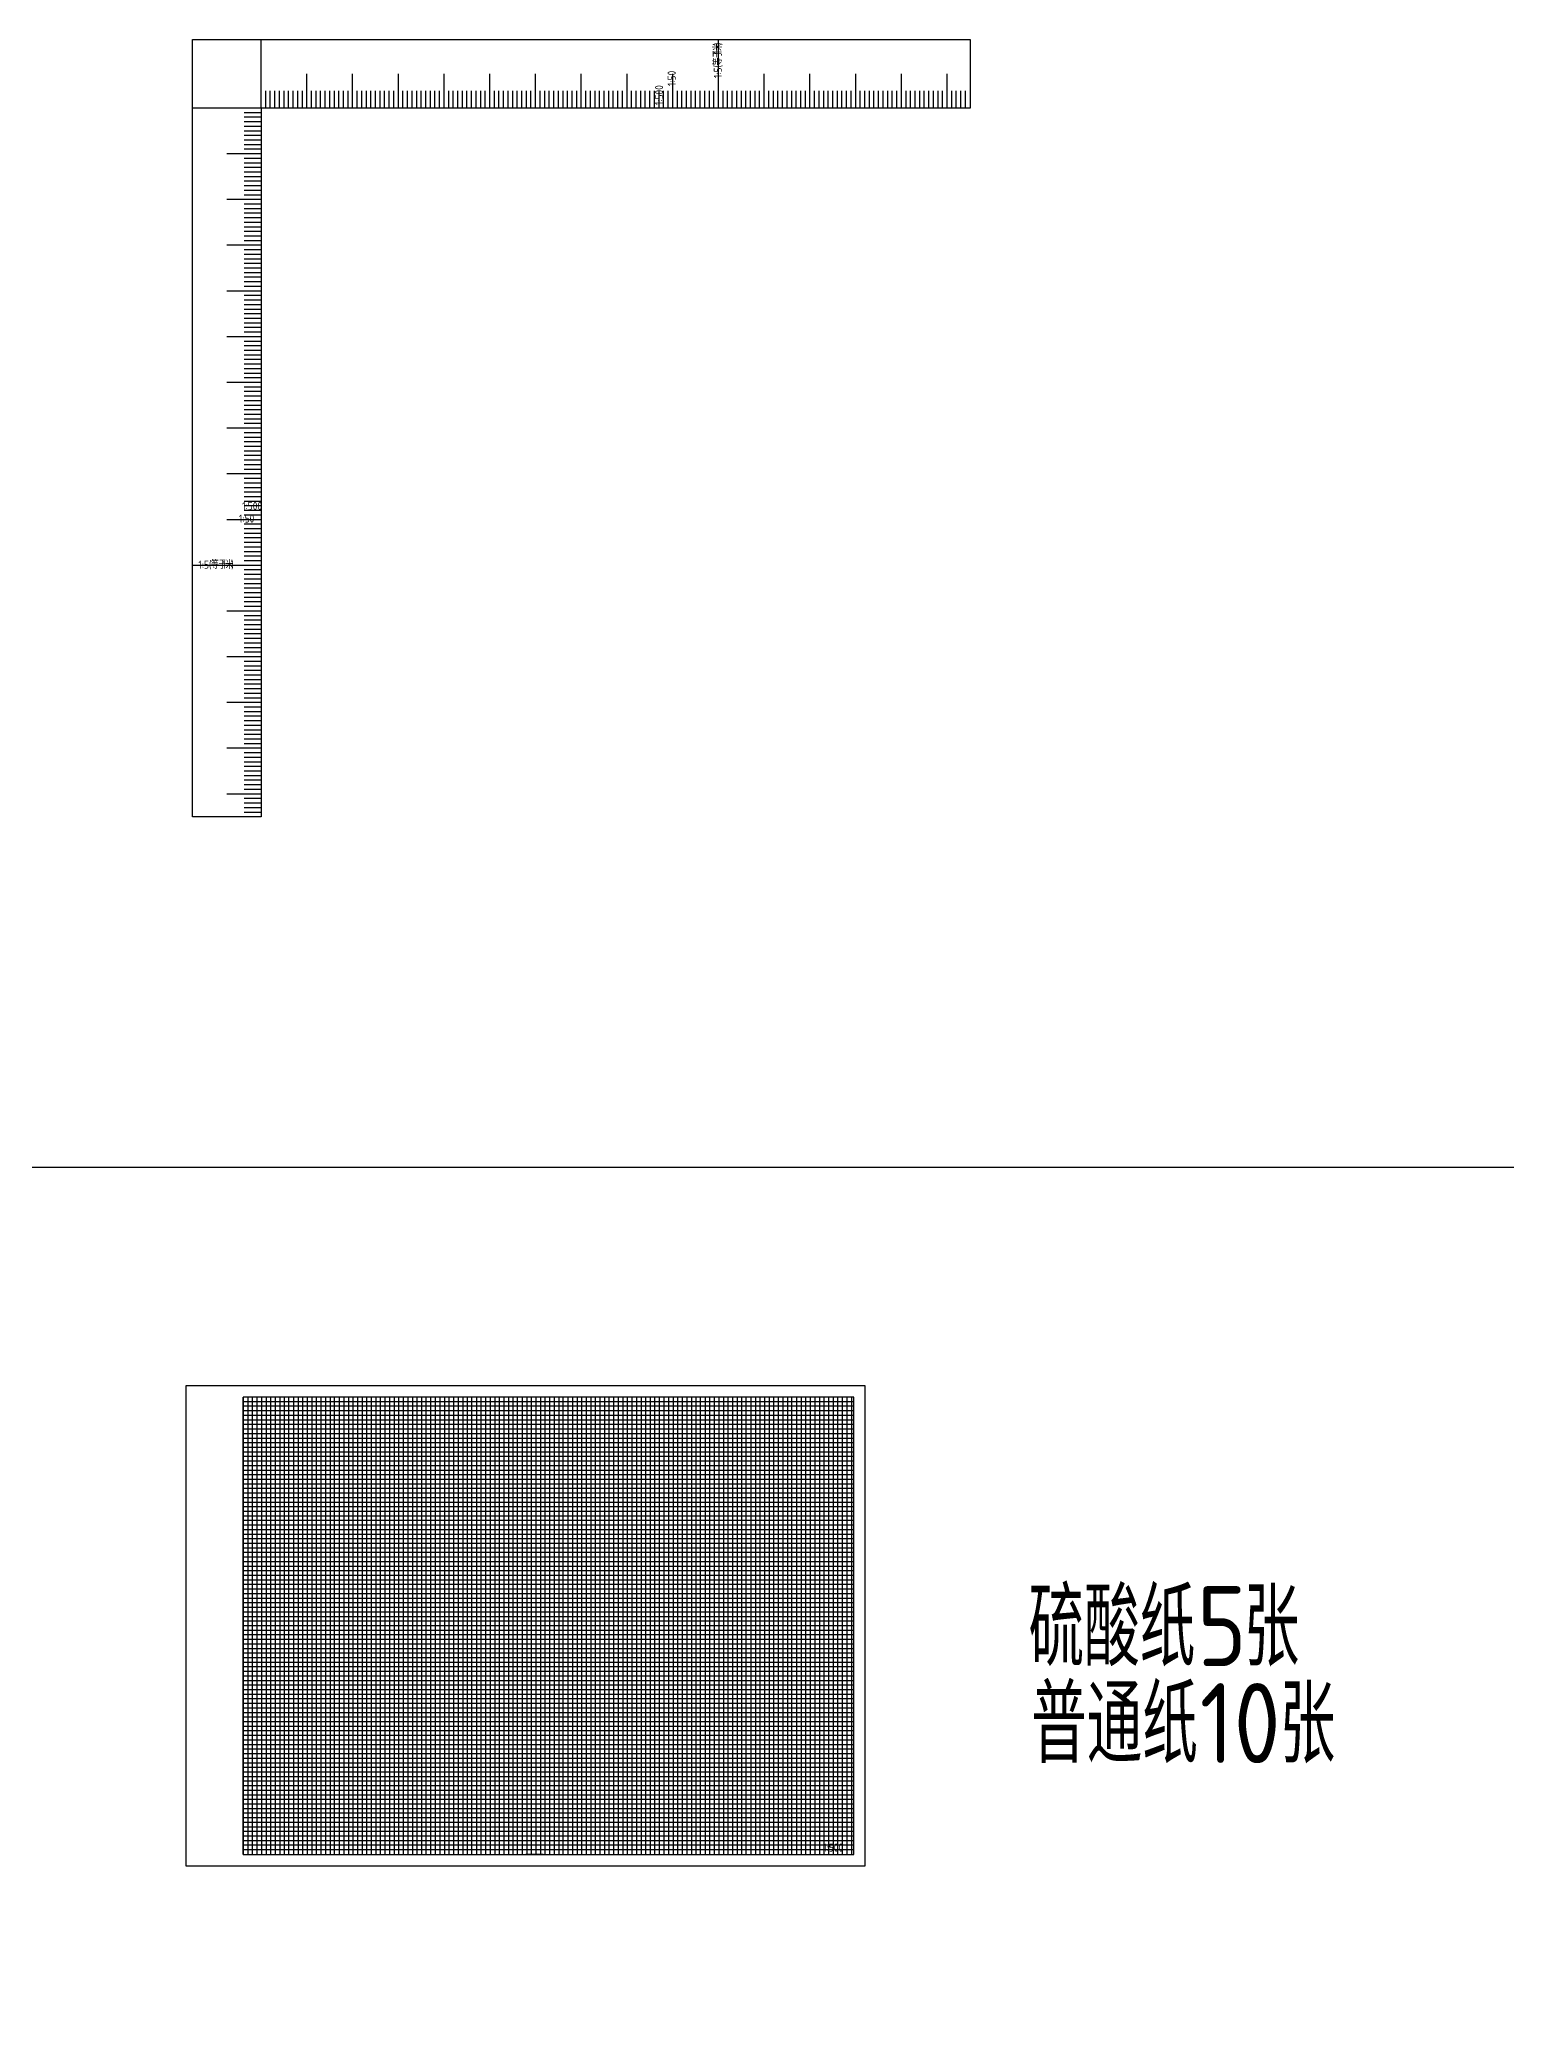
# Model space of a CAD drawing. Header units: millimetres. Extents: x 38046 to 69892, y 8139 to 15731.
# Drawn here: x 42730 to 43372, y 13025 to 13890 of the extents above; entities that cross this region are included whole.
import ezdxf

# ---------------------------------------------------------------- set-up
doc = ezdxf.new("R2010")
doc.units = ezdxf.units.MM
doc.header["$LTSCALE"] = 1000
doc.header["$MEASUREMENT"] = 0
doc.layers.get('0').update_dxf_attribs({"color": 3})
for name, color, linetype in [('PUB_TEXT', 3, 'Continuous'), ('PUB_TITLE', 4, 'Continuous'), ('图层1', 1, 'Continuous'), ('图层3', 253, 'Continuous')]:
    doc.layers.add(name, color=color, linetype=linetype)
doc.layers.add('图层2', color=7, linetype='Continuous', true_color=0xd6d6d6)
doc.styles.get("Standard").update_dxf_attribs({"font": 'gbenor.shx', "bigfont": 'gbcbig.shx'})

msp = doc.modelspace()

# ---------------------------------------------------------------- linework, layer by layer
for points in [[(42826.91, 13860.09), (42826.91, 13890.09)], [(43026.91, 13860.09), (43026.91, 13890.09)], [(42846.91, 13860.09), (42846.91, 13875.09)], [(42846.91, 13860.09), (42846.91, 13875.09)], [(42846.91, 13860.09), (42846.91, 13875.09)], [(42866.91, 13860.09), (42866.91, 13875.09)], [(42866.91, 13860.09), (42866.91, 13875.09)], [(42866.91, 13860.09), (42866.91, 13875.09)], [(42866.91, 13860.09), (42866.91, 13875.09)], [(42886.91, 13860.09), (42886.91, 13875.09)], [(42886.91, 13860.09), (42886.91, 13875.09)], [(42886.91, 13860.09), (42886.91, 13875.09)], [(42886.91, 13860.09), (42886.91, 13875.09)], [(42906.91, 13860.09), (42906.91, 13875.09)], [(42906.91, 13860.09), (42906.91, 13875.09)], [(42906.91, 13860.09), (42906.91, 13875.09)], [(42906.91, 13860.09), (42906.91, 13875.09)], [(42906.91, 13860.09), (42906.91, 13875.09)], [(42906.91, 13860.09), (42906.91, 13875.09)], [(42926.91, 13860.09), (42926.91, 13875.09)], [(42926.91, 13860.09), (42926.91, 13875.09)], [(42926.91, 13860.09), (42926.91, 13875.09)], [(42946.91, 13860.09), (42946.91, 13875.09)], [(42946.91, 13860.09), (42946.91, 13875.09)], [(42946.91, 13860.09), (42946.91, 13875.09)], [(42946.91, 13860.09), (42946.91, 13875.09)], [(42966.91, 13860.09), (42966.91, 13875.09)], [(42966.91, 13860.09), (42966.91, 13875.09)], [(42966.91, 13860.09), (42966.91, 13875.09)], [(42966.91, 13860.09), (42966.91, 13875.09)], [(42966.91, 13860.09), (42966.91, 13875.09)], [(42966.91, 13860.09), (42966.91, 13875.09)], [(42966.91, 13860.09), (42966.91, 13875.09)], [(42966.91, 13860.09), (42966.91, 13875.09)], [(42986.91, 13860.09), (42986.91, 13875.09)], [(42986.91, 13860.09), (42986.91, 13875.09)], [(42986.91, 13860.09), (42986.91, 13875.09)], [(42986.91, 13860.09), (42986.91, 13875.09)], [(42986.91, 13860.09), (42986.91, 13875.09)], [(43006.91, 13860.09), (43006.91, 13875.09)], [(43006.91, 13860.09), (43006.91, 13875.09)], [(43006.91, 13860.09), (43006.91, 13875.09)], [(43006.91, 13860.09), (43006.91, 13875.09)], [(43006.91, 13860.09), (43006.91, 13875.09)], [(43006.91, 13860.09), (43006.91, 13875.09)], [(43006.91, 13860.09), (43006.91, 13875.09)], [(43006.91, 13860.09), (43006.91, 13875.09)], [(43006.91, 13860.09), (43006.91, 13875.09)], [(43046.91, 13860.09), (43046.91, 13875.09)], [(43066.91, 13860.09), (43066.91, 13875.09)], [(43086.91, 13860.09), (43086.91, 13875.09)], [(43086.91, 13860.09), (43086.91, 13875.09)], [(43106.91, 13860.09), (43106.91, 13875.09)], [(43106.91, 13860.09), (43106.91, 13875.09)], [(43106.91, 13860.09), (43106.91, 13875.09)], [(43126.91, 13860.09), (43126.91, 13875.09)], [(43126.91, 13860.09), (43126.91, 13875.09)], [(43126.91, 13860.09), (43126.91, 13875.09)], [(42826.91, 13860.09), (42826.91, 13867.59)], [(43026.91, 13860.09), (43026.91, 13867.59)], [(43026.91, 13860.09), (43026.91, 13867.59)], [(43026.91, 13860.09), (43026.91, 13867.59)], [(43026.91, 13860.09), (43026.91, 13867.59)], [(42826.91, 13860.09), (42796.91, 13860.09)], [(42826.91, 13860.09), (42819.41, 13860.09)], [(42826.91, 13840.09), (42811.91, 13840.09)], [(42826.91, 13840.09), (42811.91, 13840.09)], [(42826.91, 13840.09), (42811.91, 13840.09)], [(42826.91, 13820.09), (42811.91, 13820.09)], [(42826.91, 13820.09), (42811.91, 13820.09)], [(42826.91, 13820.09), (42811.91, 13820.09)], [(42826.91, 13820.09), (42811.91, 13820.09)], [(42826.91, 13800.09), (42811.91, 13800.09)], [(42826.91, 13800.09), (42811.91, 13800.09)], [(42826.91, 13800.09), (42811.91, 13800.09)], [(42826.91, 13800.09), (42811.91, 13800.09)], [(42826.91, 13780.09), (42811.91, 13780.09)], [(42826.91, 13780.09), (42811.91, 13780.09)], [(42826.91, 13780.09), (42811.91, 13780.09)], [(42826.91, 13780.09), (42811.91, 13780.09)], [(42826.91, 13780.09), (42811.91, 13780.09)], [(42826.91, 13780.09), (42811.91, 13780.09)], [(42826.91, 13760.09), (42811.91, 13760.09)], [(42826.91, 13760.09), (42811.91, 13760.09)], [(42826.91, 13760.09), (42811.91, 13760.09)], [(42826.91, 13740.09), (42811.91, 13740.09)], [(42826.91, 13740.09), (42811.91, 13740.09)], [(42826.91, 13740.09), (42811.91, 13740.09)], [(42826.91, 13740.09), (42811.91, 13740.09)], [(42826.91, 13720.09), (42811.91, 13720.09)], [(42826.91, 13720.09), (42811.91, 13720.09)], [(42826.91, 13720.09), (42811.91, 13720.09)], [(42826.91, 13720.09), (42811.91, 13720.09)], [(42826.91, 13720.09), (42811.91, 13720.09)], [(42826.91, 13720.09), (42811.91, 13720.09)], [(42826.91, 13720.09), (42811.91, 13720.09)], [(42826.91, 13720.09), (42811.91, 13720.09)], [(42826.91, 13700.09), (42811.91, 13700.09)], [(42826.91, 13700.09), (42811.91, 13700.09)], [(42826.91, 13700.09), (42811.91, 13700.09)], [(42826.91, 13700.09), (42811.91, 13700.09)], [(42826.91, 13700.09), (42811.91, 13700.09)], [(42826.91, 13680.09), (42811.91, 13680.09)], [(42826.91, 13680.09), (42811.91, 13680.09)], [(42826.91, 13680.09), (42811.91, 13680.09)], [(42826.91, 13680.09), (42811.91, 13680.09)], [(42826.91, 13680.09), (42811.91, 13680.09)], [(42826.91, 13680.09), (42811.91, 13680.09)], [(42826.91, 13680.09), (42811.91, 13680.09)], [(42826.91, 13680.09), (42811.91, 13680.09)], [(42826.91, 13680.09), (42811.91, 13680.09)], [(42826.91, 13660.09), (42796.91, 13660.09)], [(42826.91, 13660.09), (42819.41, 13660.09)], [(42826.91, 13660.09), (42819.41, 13660.09)], [(42826.91, 13660.09), (42819.41, 13660.09)], [(42826.91, 13660.09), (42819.41, 13660.09)], [(42826.91, 13640.09), (42811.91, 13640.09)], [(42826.91, 13620.09), (42811.91, 13620.09)], [(42826.91, 13600.09), (42811.91, 13600.09)], [(42826.91, 13600.09), (42811.91, 13600.09)], [(42826.91, 13580.09), (42811.91, 13580.09)], [(42826.91, 13580.09), (42811.91, 13580.09)], [(42826.91, 13580.09), (42811.91, 13580.09)], [(42826.91, 13560.09), (42811.91, 13560.09)], [(42826.91, 13560.09), (42811.91, 13560.09)], [(42826.91, 13560.09), (42811.91, 13560.09)], [(43086.03, 13296.29), (42819.03, 13296.29)], [(42819.03, 13096.29), (42819.03, 13296.29)], [(42819.03, 13096.29), (42819.03, 13296.29)], [(42819.03, 13096.29), (42819.03, 13296.29)], [(42819.03, 13096.29), (42819.03, 13296.29)], [(42819.03, 13096.29), (42819.03, 13296.29)], [(42819.03, 13096.29), (42819.03, 13296.29)], [(42819.03, 13096.29), (42819.03, 13296.29)], [(42819.03, 13096.29), (42819.03, 13296.29)], [(42819.03, 13096.29), (42819.03, 13296.29)], [(42839.03, 13096.29), (42839.03, 13296.29)], [(42839.03, 13096.29), (42839.03, 13296.29)], [(42839.03, 13096.29), (42839.03, 13296.29)], [(42839.03, 13096.29), (42839.03, 13296.29)], [(42839.03, 13096.29), (42839.03, 13296.29)], [(42859.03, 13096.29), (42859.03, 13296.29)], [(42859.03, 13096.29), (42859.03, 13296.29)], [(42859.03, 13096.29), (42859.03, 13296.29)], [(42859.03, 13096.29), (42859.03, 13296.29)], [(42859.03, 13096.29), (42859.03, 13296.29)], [(42859.03, 13096.29), (42859.03, 13296.29)], [(42859.03, 13096.29), (42859.03, 13296.29)], [(42859.03, 13096.29), (42859.03, 13296.29)], [(42879.03, 13096.29), (42879.03, 13296.29)], [(42879.03, 13096.29), (42879.03, 13296.29)], [(42879.03, 13096.29), (42879.03, 13296.29)], [(42879.03, 13096.29), (42879.03, 13296.29)], [(42899.03, 13096.29), (42899.03, 13296.29)], [(42899.03, 13096.29), (42899.03, 13296.29)], [(42899.03, 13096.29), (42899.03, 13296.29)], [(42919.03, 13096.29), (42919.03, 13296.29)], [(42919.03, 13096.29), (42919.03, 13296.29)], [(42919.03, 13096.29), (42919.03, 13296.29)], [(42919.03, 13096.29), (42919.03, 13296.29)], [(42919.03, 13096.29), (42919.03, 13296.29)], [(42919.03, 13096.29), (42919.03, 13296.29)], [(42939.03, 13096.29), (42939.03, 13296.29)], [(42939.03, 13096.29), (42939.03, 13296.29)], [(42939.03, 13096.29), (42939.03, 13296.29)], [(42939.03, 13096.29), (42939.03, 13296.29)], [(42950.21, 13296.29), (42942.71, 13296.29)], [(42959.03, 13096.29), (42959.03, 13296.29)], [(42959.03, 13096.29), (42959.03, 13296.29)], [(42959.03, 13096.29), (42959.03, 13296.29)], [(42959.03, 13096.29), (42959.03, 13296.29)], [(42979.03, 13096.29), (42979.03, 13296.29)], [(42979.03, 13096.29), (42979.03, 13296.29)], [(42979.03, 13096.29), (42979.03, 13296.29)], [(42999.03, 13096.29), (42999.03, 13296.29)], [(42999.03, 13096.29), (42999.03, 13296.29)], [(42999.03, 13096.29), (42999.03, 13296.29)], [(42999.03, 13096.29), (42999.03, 13296.29)], [(43019.03, 13096.29), (43019.03, 13296.29)], [(43019.03, 13096.29), (43019.03, 13296.29)], [(43019.03, 13096.29), (43019.03, 13296.29)], [(43039.03, 13096.29), (43039.03, 13296.29)], [(43039.03, 13096.29), (43039.03, 13296.29)], [(43039.03, 13096.29), (43039.03, 13296.29)], [(43039.03, 13096.29), (43039.03, 13296.29)], [(43039.03, 13096.29), (43039.03, 13296.29)], [(43039.03, 13096.29), (43039.03, 13296.29)], [(43059.03, 13096.29), (43059.03, 13296.29)], [(43059.03, 13096.29), (43059.03, 13296.29)], [(43059.03, 13096.29), (43059.03, 13296.29)], [(43059.03, 13096.29), (43059.03, 13296.29)], [(43079.03, 13096.29), (43079.03, 13296.29)], [(43079.03, 13096.29), (43079.03, 13296.29)], [(43079.03, 13096.29), (43079.03, 13296.29)], [(43079.03, 13096.29), (43079.03, 13296.29)], [(43086.03, 13276.29), (42819.03, 13276.29)], [(43086.03, 13276.29), (42819.03, 13276.29)], [(43086.03, 13276.29), (42819.03, 13276.29)], [(43086.03, 13256.29), (42819.03, 13256.29)], [(43086.03, 13256.29), (42819.03, 13256.29)], [(43086.03, 13256.29), (42819.03, 13256.29)], [(43086.03, 13256.29), (42819.03, 13256.29)], [(43086.03, 13236.29), (42819.03, 13236.29)], [(43086.03, 13236.29), (42819.03, 13236.29)], [(43086.03, 13236.29), (42819.03, 13236.29)], [(43086.03, 13236.29), (42819.03, 13236.29)], [(43086.03, 13216.29), (42819.03, 13216.29)], [(43086.03, 13216.29), (42819.03, 13216.29)], [(43086.03, 13216.29), (42819.03, 13216.29)], [(43086.03, 13216.29), (42819.03, 13216.29)], [(43086.03, 13216.29), (42819.03, 13216.29)], [(43086.03, 13216.29), (42819.03, 13216.29)], [(43086.03, 13196.29), (42819.03, 13196.29)], [(43086.03, 13196.29), (42819.03, 13196.29)], [(43086.03, 13196.29), (42819.03, 13196.29)], [(43086.03, 13176.29), (42819.03, 13176.29)], [(43086.03, 13176.29), (42819.03, 13176.29)], [(43086.03, 13176.29), (42819.03, 13176.29)], [(43086.03, 13176.29), (42819.03, 13176.29)], [(43086.03, 13156.29), (42819.03, 13156.29)], [(43086.03, 13156.29), (42819.03, 13156.29)], [(43086.03, 13156.29), (42819.03, 13156.29)], [(43086.03, 13156.29), (42819.03, 13156.29)], [(43086.03, 13156.29), (42819.03, 13156.29)], [(43086.03, 13156.29), (42819.03, 13156.29)], [(43086.03, 13156.29), (42819.03, 13156.29)], [(43086.03, 13156.29), (42819.03, 13156.29)], [(43086.03, 13136.29), (42819.03, 13136.29)], [(43086.03, 13136.29), (42819.03, 13136.29)], [(43086.03, 13136.29), (42819.03, 13136.29)], [(43086.03, 13136.29), (42819.03, 13136.29)], [(43086.03, 13136.29), (42819.03, 13136.29)], [(43086.03, 13116.29), (42819.03, 13116.29)], [(43086.03, 13116.29), (42819.03, 13116.29)], [(43086.03, 13116.29), (42819.03, 13116.29)], [(43086.03, 13116.29), (42819.03, 13116.29)], [(43086.03, 13116.29), (42819.03, 13116.29)], [(43086.03, 13116.29), (42819.03, 13116.29)], [(43086.03, 13116.29), (42819.03, 13116.29)], [(43086.03, 13116.29), (42819.03, 13116.29)], [(43086.03, 13116.29), (42819.03, 13116.29)], [(42950.21, 13096.29), (42942.71, 13096.29)], [(42950.21, 13096.29), (42942.71, 13096.29)], [(42950.21, 13096.29), (42942.71, 13096.29)], [(42950.21, 13096.29), (42942.71, 13096.29)]]:
    msp.add_lwpolyline(points)
at = {"layer": 'PUB_TITLE'}
for points in [[(42794.03, 13091.29), (43091.03, 13091.29), (43091.03, 13301.29), (42794.03, 13301.29)], [(42819.03, 13096.29), (43086.03, 13096.29), (43086.03, 13296.29), (42819.03, 13296.29)]]:
    msp.add_lwpolyline(points, close=True, dxfattribs=at)
at = {"layer": '图层1'}
msp.add_lwpolyline([(42826.91, 13860.09), (42826.91, 13550.09), (42796.91, 13550.09), (42796.91, 13890.09), (43136.91, 13890.09), (43136.91, 13860.09), (42826.91, 13860.09)], dxfattribs=at)
at = {"layer": '图层2'}
for points in [[(43086.03, 13296.29), (42819.03, 13296.29)], [(42819.03, 13296.29), (42819.03, 13096.29)], [(43086.03, 13294.29), (42819.03, 13294.29)], [(43086.03, 13292.29), (42819.03, 13292.29)], [(43086.03, 13290.29), (42819.03, 13290.29)], [(42821.03, 13296.29), (42821.03, 13096.29)], [(42823.03, 13296.29), (42823.03, 13096.29)], [(42825.03, 13296.29), (42825.03, 13096.29)], [(42827.03, 13296.29), (42827.03, 13096.29)], [(42829.03, 13296.29), (42829.03, 13096.29)], [(42831.03, 13296.29), (42831.03, 13096.29)], [(42833.03, 13296.29), (42833.03, 13096.29)], [(42835.03, 13296.29), (42835.03, 13096.29)], [(42837.03, 13296.29), (42837.03, 13096.29)], [(42841.03, 13296.29), (42841.03, 13096.29)], [(42843.03, 13296.29), (42843.03, 13096.29)], [(42845.03, 13296.29), (42845.03, 13096.29)], [(42847.03, 13296.29), (42847.03, 13096.29)], [(42849.03, 13296.29), (42849.03, 13096.29)], [(42851.03, 13296.29), (42851.03, 13096.29)], [(42853.03, 13296.29), (42853.03, 13096.29)], [(42855.03, 13296.29), (42855.03, 13096.29)], [(42857.03, 13296.29), (42857.03, 13096.29)], [(42857.03, 13296.29), (42857.03, 13096.29)], [(42861.03, 13296.29), (42861.03, 13096.29)], [(42863.03, 13296.29), (42863.03, 13096.29)], [(42865.03, 13296.29), (42865.03, 13096.29)], [(42867.03, 13296.29), (42867.03, 13096.29)], [(42869.03, 13296.29), (42869.03, 13096.29)], [(42871.03, 13296.29), (42871.03, 13096.29)], [(42873.03, 13296.29), (42873.03, 13096.29)], [(42875.03, 13296.29), (42875.03, 13096.29)], [(42877.03, 13296.29), (42877.03, 13096.29)], [(42881.03, 13296.29), (42881.03, 13096.29)], [(42881.03, 13296.29), (42881.03, 13096.29)], [(42883.03, 13296.29), (42883.03, 13096.29)], [(42883.03, 13296.29), (42883.03, 13096.29)], [(42885.03, 13296.29), (42885.03, 13096.29)], [(42885.03, 13296.29), (42885.03, 13096.29)], [(42887.03, 13296.29), (42887.03, 13096.29)], [(42887.03, 13296.29), (42887.03, 13096.29)], [(42889.03, 13296.29), (42889.03, 13096.29)], [(42891.03, 13296.29), (42891.03, 13096.29)], [(42893.03, 13296.29), (42893.03, 13096.29)], [(42895.03, 13296.29), (42895.03, 13096.29)], [(42897.03, 13296.29), (42897.03, 13096.29)], [(42901.03, 13296.29), (42901.03, 13096.29)], [(42901.03, 13296.29), (42901.03, 13096.29)], [(42901.03, 13296.29), (42901.03, 13096.29)], [(42903.03, 13296.29), (42903.03, 13096.29)], [(42905.03, 13296.29), (42905.03, 13096.29)], [(42907.03, 13296.29), (42907.03, 13096.29)], [(42909.03, 13296.29), (42909.03, 13096.29)], [(42911.03, 13296.29), (42911.03, 13096.29)], [(42913.03, 13296.29), (42913.03, 13096.29)], [(42915.03, 13296.29), (42915.03, 13096.29)], [(42917.03, 13296.29), (42917.03, 13096.29)], [(42921.03, 13296.29), (42921.03, 13096.29)], [(42923.03, 13296.29), (42923.03, 13096.29)], [(42925.03, 13296.29), (42925.03, 13096.29)], [(42927.03, 13296.29), (42927.03, 13096.29)], [(42929.03, 13296.29), (42929.03, 13096.29)], [(42931.03, 13296.29), (42931.03, 13096.29)], [(42933.03, 13296.29), (42933.03, 13096.29)], [(42935.03, 13296.29), (42935.03, 13096.29)], [(42937.03, 13296.29), (42937.03, 13096.29)], [(42937.03, 13296.29), (42937.03, 13096.29)], [(42941.03, 13296.29), (42941.03, 13096.29)], [(42943.03, 13296.29), (42943.03, 13096.29)], [(42945.03, 13296.29), (42945.03, 13096.29)], [(42947.03, 13296.29), (42947.03, 13096.29)], [(42949.03, 13296.29), (42949.03, 13096.29)], [(42951.03, 13296.29), (42951.03, 13096.29)], [(42953.03, 13296.29), (42953.03, 13096.29)], [(42955.03, 13296.29), (42955.03, 13096.29)], [(42957.03, 13296.29), (42957.03, 13096.29)], [(42961.03, 13296.29), (42961.03, 13096.29)], [(42961.03, 13296.29), (42961.03, 13096.29)], [(42963.03, 13296.29), (42963.03, 13096.29)], [(42963.03, 13296.29), (42963.03, 13096.29)], [(42965.03, 13296.29), (42965.03, 13096.29)], [(42965.03, 13296.29), (42965.03, 13096.29)], [(42967.03, 13296.29), (42967.03, 13096.29)], [(42967.03, 13296.29), (42967.03, 13096.29)], [(42969.03, 13296.29), (42969.03, 13096.29)], [(42971.03, 13296.29), (42971.03, 13096.29)], [(42973.03, 13296.29), (42973.03, 13096.29)], [(42975.03, 13296.29), (42975.03, 13096.29)], [(42977.03, 13296.29), (42977.03, 13096.29)], [(42981.03, 13296.29), (42981.03, 13096.29)], [(42981.03, 13296.29), (42981.03, 13096.29)], [(42983.03, 13296.29), (42983.03, 13096.29)], [(42985.03, 13296.29), (42985.03, 13096.29)], [(42987.03, 13296.29), (42987.03, 13096.29)], [(42989.03, 13296.29), (42989.03, 13096.29)], [(42991.03, 13296.29), (42991.03, 13096.29)], [(42993.03, 13296.29), (42993.03, 13096.29)], [(42995.03, 13296.29), (42995.03, 13096.29)], [(42997.03, 13296.29), (42997.03, 13096.29)], [(43001.03, 13296.29), (43001.03, 13096.29)], [(43001.03, 13296.29), (43001.03, 13096.29)], [(43003.03, 13296.29), (43003.03, 13096.29)], [(43005.03, 13296.29), (43005.03, 13096.29)], [(43007.03, 13296.29), (43007.03, 13096.29)], [(43009.03, 13296.29), (43009.03, 13096.29)], [(43011.03, 13296.29), (43011.03, 13096.29)], [(43013.03, 13296.29), (43013.03, 13096.29)], [(43015.03, 13296.29), (43015.03, 13096.29)], [(43017.03, 13296.29), (43017.03, 13096.29)], [(43021.03, 13296.29), (43021.03, 13096.29)], [(43023.03, 13296.29), (43023.03, 13096.29)], [(43025.03, 13296.29), (43025.03, 13096.29)], [(43027.03, 13296.29), (43027.03, 13096.29)], [(43029.03, 13296.29), (43029.03, 13096.29)], [(43031.03, 13296.29), (43031.03, 13096.29)], [(43033.03, 13296.29), (43033.03, 13096.29)], [(43035.03, 13296.29), (43035.03, 13096.29)], [(43037.03, 13296.29), (43037.03, 13096.29)], [(43041.03, 13296.29), (43041.03, 13096.29)], [(43041.03, 13296.29), (43041.03, 13096.29)], [(43043.03, 13296.29), (43043.03, 13096.29)], [(43043.03, 13296.29), (43043.03, 13096.29)], [(43045.03, 13296.29), (43045.03, 13096.29)], [(43045.03, 13296.29), (43045.03, 13096.29)], [(43047.03, 13296.29), (43047.03, 13096.29)], [(43047.03, 13296.29), (43047.03, 13096.29)], [(43049.03, 13296.29), (43049.03, 13096.29)], [(43051.03, 13296.29), (43051.03, 13096.29)], [(43053.03, 13296.29), (43053.03, 13096.29)], [(43055.03, 13296.29), (43055.03, 13096.29)], [(43057.03, 13296.29), (43057.03, 13096.29)], [(43061.03, 13296.29), (43061.03, 13096.29)], [(43061.03, 13296.29), (43061.03, 13096.29)], [(43063.03, 13296.29), (43063.03, 13096.29)], [(43065.03, 13296.29), (43065.03, 13096.29)], [(43067.03, 13296.29), (43067.03, 13096.29)], [(43069.03, 13296.29), (43069.03, 13096.29)], [(43071.03, 13296.29), (43071.03, 13096.29)], [(43073.03, 13296.29), (43073.03, 13096.29)], [(43075.03, 13296.29), (43075.03, 13096.29)], [(43077.03, 13296.29), (43077.03, 13096.29)], [(43081.03, 13296.29), (43081.03, 13096.29)], [(43081.03, 13296.29), (43081.03, 13096.29)], [(43083.03, 13296.29), (43083.03, 13096.29)], [(43085.03, 13296.29), (43085.03, 13096.29)], [(43086.03, 13288.29), (42819.03, 13288.29)], [(43086.03, 13286.29), (42819.03, 13286.29)], [(43086.03, 13284.29), (42819.03, 13284.29)], [(43086.03, 13282.29), (42819.03, 13282.29)], [(43086.03, 13280.29), (42819.03, 13280.29)], [(43086.03, 13278.29), (42819.03, 13278.29)], [(43086.03, 13274.29), (42819.03, 13274.29)], [(43086.03, 13272.29), (42819.03, 13272.29)], [(43086.03, 13270.29), (42819.03, 13270.29)], [(43086.03, 13268.29), (42819.03, 13268.29)], [(43086.03, 13266.29), (42819.03, 13266.29)], [(43086.03, 13264.29), (42819.03, 13264.29)], [(43086.03, 13262.29), (42819.03, 13262.29)], [(43086.03, 13260.29), (42819.03, 13260.29)], [(43086.03, 13258.29), (42819.03, 13258.29)], [(43086.03, 13258.29), (42819.03, 13258.29)], [(43086.03, 13254.29), (42819.03, 13254.29)], [(43086.03, 13252.29), (42819.03, 13252.29)], [(43086.03, 13250.29), (42819.03, 13250.29)], [(43086.03, 13248.29), (42819.03, 13248.29)], [(43086.03, 13246.29), (42819.03, 13246.29)], [(43086.03, 13244.29), (42819.03, 13244.29)], [(43086.03, 13242.29), (42819.03, 13242.29)], [(43086.03, 13240.29), (42819.03, 13240.29)], [(43086.03, 13238.29), (42819.03, 13238.29)], [(43086.03, 13234.29), (42819.03, 13234.29)], [(43086.03, 13234.29), (42819.03, 13234.29)], [(43086.03, 13232.29), (42819.03, 13232.29)], [(43086.03, 13232.29), (42819.03, 13232.29)], [(43086.03, 13230.29), (42819.03, 13230.29)], [(43086.03, 13230.29), (42819.03, 13230.29)], [(43086.03, 13228.29), (42819.03, 13228.29)], [(43086.03, 13228.29), (42819.03, 13228.29)], [(43086.03, 13226.29), (42819.03, 13226.29)], [(43086.03, 13224.29), (42819.03, 13224.29)], [(43086.03, 13222.29), (42819.03, 13222.29)], [(43086.03, 13220.29), (42819.03, 13220.29)], [(43086.03, 13218.29), (42819.03, 13218.29)], [(43086.03, 13214.29), (42819.03, 13214.29)], [(43086.03, 13214.29), (42819.03, 13214.29)], [(43086.03, 13214.29), (42819.03, 13214.29)], [(43086.03, 13212.29), (42819.03, 13212.29)], [(43086.03, 13210.29), (42819.03, 13210.29)], [(43086.03, 13208.29), (42819.03, 13208.29)], [(43086.03, 13206.29), (42819.03, 13206.29)], [(43086.03, 13204.29), (42819.03, 13204.29)], [(43086.03, 13202.29), (42819.03, 13202.29)], [(43086.03, 13200.29), (42819.03, 13200.29)], [(43086.03, 13198.29), (42819.03, 13198.29)], [(43086.03, 13194.29), (42819.03, 13194.29)], [(43086.03, 13192.29), (42819.03, 13192.29)], [(43086.03, 13190.29), (42819.03, 13190.29)], [(43086.03, 13188.29), (42819.03, 13188.29)], [(43086.03, 13186.29), (42819.03, 13186.29)], [(43086.03, 13184.29), (42819.03, 13184.29)], [(43086.03, 13182.29), (42819.03, 13182.29)], [(43086.03, 13180.29), (42819.03, 13180.29)], [(43086.03, 13178.29), (42819.03, 13178.29)], [(43086.03, 13178.29), (42819.03, 13178.29)], [(43086.03, 13174.29), (42819.03, 13174.29)], [(43086.03, 13172.29), (42819.03, 13172.29)], [(43086.03, 13170.29), (42819.03, 13170.29)], [(43086.03, 13168.29), (42819.03, 13168.29)], [(43086.03, 13166.29), (42819.03, 13166.29)], [(43086.03, 13164.29), (42819.03, 13164.29)], [(43086.03, 13162.29), (42819.03, 13162.29)], [(43086.03, 13160.29), (42819.03, 13160.29)], [(43086.03, 13158.29), (42819.03, 13158.29)], [(43086.03, 13154.29), (42819.03, 13154.29)], [(43086.03, 13154.29), (42819.03, 13154.29)], [(43086.03, 13152.29), (42819.03, 13152.29)], [(43086.03, 13152.29), (42819.03, 13152.29)], [(43086.03, 13150.29), (42819.03, 13150.29)], [(43086.03, 13150.29), (42819.03, 13150.29)], [(43086.03, 13148.29), (42819.03, 13148.29)], [(43086.03, 13148.29), (42819.03, 13148.29)], [(43086.03, 13146.29), (42819.03, 13146.29)], [(43086.03, 13144.29), (42819.03, 13144.29)], [(43086.03, 13142.29), (42819.03, 13142.29)], [(43086.03, 13140.29), (42819.03, 13140.29)], [(43086.03, 13138.29), (42819.03, 13138.29)], [(43086.03, 13134.29), (42819.03, 13134.29)], [(43086.03, 13134.29), (42819.03, 13134.29)], [(43086.03, 13132.29), (42819.03, 13132.29)], [(43086.03, 13130.29), (42819.03, 13130.29)], [(43086.03, 13128.29), (42819.03, 13128.29)], [(43086.03, 13126.29), (42819.03, 13126.29)], [(43086.03, 13124.29), (42819.03, 13124.29)], [(43086.03, 13122.29), (42819.03, 13122.29)], [(43086.03, 13120.29), (42819.03, 13120.29)], [(43086.03, 13118.29), (42819.03, 13118.29)], [(43086.03, 13114.29), (42819.03, 13114.29)], [(43086.03, 13114.29), (42819.03, 13114.29)], [(43086.03, 13112.29), (42819.03, 13112.29)], [(43086.03, 13110.29), (42819.03, 13110.29)], [(43086.03, 13108.29), (42819.03, 13108.29)], [(43086.03, 13106.29), (42819.03, 13106.29)], [(43086.03, 13104.29), (42819.03, 13104.29)], [(43086.03, 13102.29), (42819.03, 13102.29)], [(43086.03, 13100.29), (42819.03, 13100.29)], [(43086.03, 13098.29), (42819.03, 13098.29)]]:
    msp.add_lwpolyline(points, dxfattribs=at)
at = {"layer": '图层3'}
for points in [[(42828.91, 13860.09), (42828.91, 13867.59)], [(42830.91, 13860.09), (42830.91, 13867.59)], [(42832.91, 13860.09), (42832.91, 13867.59)], [(42834.91, 13860.09), (42834.91, 13867.59)], [(42836.91, 13860.09), (42836.91, 13867.59)], [(42838.91, 13860.09), (42838.91, 13867.59)], [(42840.91, 13860.09), (42840.91, 13867.59)], [(42842.91, 13860.09), (42842.91, 13867.59)], [(42844.91, 13860.09), (42844.91, 13867.59)], [(42848.91, 13860.09), (42848.91, 13867.59)], [(42850.91, 13860.09), (42850.91, 13867.59)], [(42852.91, 13860.09), (42852.91, 13867.59)], [(42854.91, 13860.09), (42854.91, 13867.59)], [(42856.91, 13860.09), (42856.91, 13867.59)], [(42858.91, 13860.09), (42858.91, 13867.59)], [(42860.91, 13860.09), (42860.91, 13867.59)], [(42862.91, 13860.09), (42862.91, 13867.59)], [(42864.91, 13860.09), (42864.91, 13867.59)], [(42864.91, 13860.09), (42864.91, 13867.59)], [(42868.91, 13860.09), (42868.91, 13867.59)], [(42870.91, 13860.09), (42870.91, 13867.59)], [(42872.91, 13860.09), (42872.91, 13867.59)], [(42874.91, 13860.09), (42874.91, 13867.59)], [(42876.91, 13860.09), (42876.91, 13867.59)], [(42878.91, 13860.09), (42878.91, 13867.59)], [(42880.91, 13860.09), (42880.91, 13867.59)], [(42882.91, 13860.09), (42882.91, 13867.59)], [(42884.91, 13860.09), (42884.91, 13867.59)], [(42888.91, 13860.09), (42888.91, 13867.59)], [(42888.91, 13860.09), (42888.91, 13867.59)], [(42890.91, 13860.09), (42890.91, 13867.59)], [(42890.91, 13860.09), (42890.91, 13867.59)], [(42892.91, 13860.09), (42892.91, 13867.59)], [(42892.91, 13860.09), (42892.91, 13867.59)], [(42894.91, 13860.09), (42894.91, 13867.59)], [(42894.91, 13860.09), (42894.91, 13867.59)], [(42896.91, 13860.09), (42896.91, 13867.59)], [(42898.91, 13860.09), (42898.91, 13867.59)], [(42900.91, 13860.09), (42900.91, 13867.59)], [(42902.91, 13860.09), (42902.91, 13867.59)], [(42904.91, 13860.09), (42904.91, 13867.59)], [(42908.91, 13860.09), (42908.91, 13867.59)], [(42908.91, 13860.09), (42908.91, 13867.59)], [(42908.91, 13860.09), (42908.91, 13867.59)], [(42910.91, 13860.09), (42910.91, 13867.59)], [(42912.91, 13860.09), (42912.91, 13867.59)], [(42914.91, 13860.09), (42914.91, 13867.59)], [(42916.91, 13860.09), (42916.91, 13867.59)], [(42918.91, 13860.09), (42918.91, 13867.59)], [(42920.91, 13860.09), (42920.91, 13867.59)], [(42922.91, 13860.09), (42922.91, 13867.59)], [(42924.91, 13860.09), (42924.91, 13867.59)], [(42928.91, 13860.09), (42928.91, 13867.59)], [(42930.91, 13860.09), (42930.91, 13867.59)], [(42932.91, 13860.09), (42932.91, 13867.59)], [(42934.91, 13860.09), (42934.91, 13867.59)], [(42936.91, 13860.09), (42936.91, 13867.59)], [(42938.91, 13860.09), (42938.91, 13867.59)], [(42940.91, 13860.09), (42940.91, 13867.59)], [(42942.91, 13860.09), (42942.91, 13867.59)], [(42944.91, 13860.09), (42944.91, 13867.59)], [(42944.91, 13860.09), (42944.91, 13867.59)], [(42948.91, 13860.09), (42948.91, 13867.59)], [(42950.91, 13860.09), (42950.91, 13867.59)], [(42952.91, 13860.09), (42952.91, 13867.59)], [(42954.91, 13860.09), (42954.91, 13867.59)], [(42956.91, 13860.09), (42956.91, 13867.59)], [(42958.91, 13860.09), (42958.91, 13867.59)], [(42960.91, 13860.09), (42960.91, 13867.59)], [(42962.91, 13860.09), (42962.91, 13867.59)], [(42964.91, 13860.09), (42964.91, 13867.59)], [(42968.91, 13860.09), (42968.91, 13867.59)], [(42968.91, 13860.09), (42968.91, 13867.59)], [(42970.91, 13860.09), (42970.91, 13867.59)], [(42970.91, 13860.09), (42970.91, 13867.59)], [(42972.91, 13860.09), (42972.91, 13867.59)], [(42972.91, 13860.09), (42972.91, 13867.59)], [(42974.91, 13860.09), (42974.91, 13867.59)], [(42974.91, 13860.09), (42974.91, 13867.59)], [(42976.91, 13860.09), (42976.91, 13867.59)], [(42978.91, 13860.09), (42978.91, 13867.59)], [(42980.91, 13860.09), (42980.91, 13867.59)], [(42982.91, 13860.09), (42982.91, 13867.59)], [(42984.91, 13860.09), (42984.91, 13867.59)], [(42988.91, 13860.09), (42988.91, 13867.59)], [(42988.91, 13860.09), (42988.91, 13867.59)], [(42990.91, 13860.09), (42990.91, 13867.59)], [(42992.91, 13860.09), (42992.91, 13867.59)], [(42994.91, 13860.09), (42994.91, 13867.59)], [(42996.91, 13860.09), (42996.91, 13867.59)], [(42998.91, 13860.09), (42998.91, 13867.59)], [(43000.91, 13860.09), (43000.91, 13867.59)], [(43002.91, 13860.09), (43002.91, 13867.59)], [(43004.91, 13860.09), (43004.91, 13867.59)], [(43008.91, 13860.09), (43008.91, 13867.59)], [(43008.91, 13860.09), (43008.91, 13867.59)], [(43010.91, 13860.09), (43010.91, 13867.59)], [(43012.91, 13860.09), (43012.91, 13867.59)], [(43014.91, 13860.09), (43014.91, 13867.59)], [(43016.91, 13860.09), (43016.91, 13867.59)], [(43018.91, 13860.09), (43018.91, 13867.59)], [(43020.91, 13860.09), (43020.91, 13867.59)], [(43022.91, 13860.09), (43022.91, 13867.59)], [(43024.91, 13860.09), (43024.91, 13867.59)], [(43028.91, 13860.09), (43028.91, 13867.59)], [(43030.91, 13860.09), (43030.91, 13867.59)], [(43032.91, 13860.09), (43032.91, 13867.59)], [(43034.91, 13860.09), (43034.91, 13867.59)], [(43036.91, 13860.09), (43036.91, 13867.59)], [(43038.91, 13860.09), (43038.91, 13867.59)], [(43040.91, 13860.09), (43040.91, 13867.59)], [(43042.91, 13860.09), (43042.91, 13867.59)], [(43044.91, 13860.09), (43044.91, 13867.59)], [(43048.91, 13860.09), (43048.91, 13867.59)], [(43050.91, 13860.09), (43050.91, 13867.59)], [(43052.91, 13860.09), (43052.91, 13867.59)], [(43054.91, 13860.09), (43054.91, 13867.59)], [(43056.91, 13860.09), (43056.91, 13867.59)], [(43058.91, 13860.09), (43058.91, 13867.59)], [(43060.91, 13860.09), (43060.91, 13867.59)], [(43062.91, 13860.09), (43062.91, 13867.59)], [(43064.91, 13860.09), (43064.91, 13867.59)], [(43068.91, 13860.09), (43068.91, 13867.59)], [(43070.91, 13860.09), (43070.91, 13867.59)], [(43072.91, 13860.09), (43072.91, 13867.59)], [(43074.91, 13860.09), (43074.91, 13867.59)], [(43076.91, 13860.09), (43076.91, 13867.59)], [(43078.91, 13860.09), (43078.91, 13867.59)], [(43080.91, 13860.09), (43080.91, 13867.59)], [(43082.91, 13860.09), (43082.91, 13867.59)], [(43084.91, 13860.09), (43084.91, 13867.59)], [(43088.91, 13860.09), (43088.91, 13867.59)], [(43090.91, 13860.09), (43090.91, 13867.59)], [(43092.91, 13860.09), (43092.91, 13867.59)], [(43094.91, 13860.09), (43094.91, 13867.59)], [(43096.91, 13860.09), (43096.91, 13867.59)], [(43098.91, 13860.09), (43098.91, 13867.59)], [(43100.91, 13860.09), (43100.91, 13867.59)], [(43102.91, 13860.09), (43102.91, 13867.59)], [(43104.91, 13860.09), (43104.91, 13867.59)], [(43104.91, 13860.09), (43104.91, 13867.59)], [(43108.91, 13860.09), (43108.91, 13867.59)], [(43110.91, 13860.09), (43110.91, 13867.59)], [(43112.91, 13860.09), (43112.91, 13867.59)], [(43114.91, 13860.09), (43114.91, 13867.59)], [(43116.91, 13860.09), (43116.91, 13867.59)], [(43118.91, 13860.09), (43118.91, 13867.59)], [(43120.91, 13860.09), (43120.91, 13867.59)], [(43122.91, 13860.09), (43122.91, 13867.59)], [(43124.91, 13860.09), (43124.91, 13867.59)], [(43128.91, 13860.09), (43128.91, 13867.59)], [(43130.91, 13860.09), (43130.91, 13867.59)], [(43132.91, 13860.09), (43132.91, 13867.59)], [(43134.91, 13860.09), (43134.91, 13867.59)], [(42826.91, 13858.09), (42819.41, 13858.09)], [(42826.91, 13856.09), (42819.41, 13856.09)], [(42826.91, 13854.09), (42819.41, 13854.09)], [(42826.91, 13852.09), (42819.41, 13852.09)], [(42826.91, 13850.09), (42819.41, 13850.09)], [(42826.91, 13848.09), (42819.41, 13848.09)], [(42826.91, 13846.09), (42819.41, 13846.09)], [(42826.91, 13844.09), (42819.41, 13844.09)], [(42826.91, 13842.09), (42819.41, 13842.09)], [(42826.91, 13838.09), (42819.41, 13838.09)], [(42826.91, 13836.09), (42819.41, 13836.09)], [(42826.91, 13834.09), (42819.41, 13834.09)], [(42826.91, 13832.09), (42819.41, 13832.09)], [(42826.91, 13830.09), (42819.41, 13830.09)], [(42826.91, 13828.09), (42819.41, 13828.09)], [(42826.91, 13826.09), (42819.41, 13826.09)], [(42826.91, 13824.09), (42819.41, 13824.09)], [(42826.91, 13822.09), (42819.41, 13822.09)], [(42826.91, 13822.09), (42819.41, 13822.09)], [(42826.91, 13818.09), (42819.41, 13818.09)], [(42826.91, 13816.09), (42819.41, 13816.09)], [(42826.91, 13814.09), (42819.41, 13814.09)], [(42826.91, 13812.09), (42819.41, 13812.09)], [(42826.91, 13810.09), (42819.41, 13810.09)], [(42826.91, 13808.09), (42819.41, 13808.09)], [(42826.91, 13806.09), (42819.41, 13806.09)], [(42826.91, 13804.09), (42819.41, 13804.09)], [(42826.91, 13802.09), (42819.41, 13802.09)], [(42826.91, 13798.09), (42819.41, 13798.09)], [(42826.91, 13798.09), (42819.41, 13798.09)], [(42826.91, 13796.09), (42819.41, 13796.09)], [(42826.91, 13796.09), (42819.41, 13796.09)], [(42826.91, 13794.09), (42819.41, 13794.09)], [(42826.91, 13794.09), (42819.41, 13794.09)], [(42826.91, 13792.09), (42819.41, 13792.09)], [(42826.91, 13792.09), (42819.41, 13792.09)], [(42826.91, 13790.09), (42819.41, 13790.09)], [(42826.91, 13788.09), (42819.41, 13788.09)], [(42826.91, 13786.09), (42819.41, 13786.09)], [(42826.91, 13784.09), (42819.41, 13784.09)], [(42826.91, 13782.09), (42819.41, 13782.09)], [(42826.91, 13778.09), (42819.41, 13778.09)], [(42826.91, 13778.09), (42819.41, 13778.09)], [(42826.91, 13778.09), (42819.41, 13778.09)], [(42826.91, 13776.09), (42819.41, 13776.09)], [(42826.91, 13774.09), (42819.41, 13774.09)], [(42826.91, 13772.09), (42819.41, 13772.09)], [(42826.91, 13770.09), (42819.41, 13770.09)], [(42826.91, 13768.09), (42819.41, 13768.09)], [(42826.91, 13766.09), (42819.41, 13766.09)], [(42826.91, 13764.09), (42819.41, 13764.09)], [(42826.91, 13762.09), (42819.41, 13762.09)], [(42826.91, 13758.09), (42819.41, 13758.09)], [(42826.91, 13756.09), (42819.41, 13756.09)], [(42826.91, 13754.09), (42819.41, 13754.09)], [(42826.91, 13752.09), (42819.41, 13752.09)], [(42826.91, 13750.09), (42819.41, 13750.09)], [(42826.91, 13748.09), (42819.41, 13748.09)], [(42826.91, 13746.09), (42819.41, 13746.09)], [(42826.91, 13744.09), (42819.41, 13744.09)], [(42826.91, 13742.09), (42819.41, 13742.09)], [(42826.91, 13742.09), (42819.41, 13742.09)], [(42826.91, 13738.09), (42819.41, 13738.09)], [(42826.91, 13736.09), (42819.41, 13736.09)], [(42826.91, 13734.09), (42819.41, 13734.09)], [(42826.91, 13732.09), (42819.41, 13732.09)], [(42826.91, 13730.09), (42819.41, 13730.09)], [(42826.91, 13728.09), (42819.41, 13728.09)], [(42826.91, 13726.09), (42819.41, 13726.09)], [(42826.91, 13724.09), (42819.41, 13724.09)], [(42826.91, 13722.09), (42819.41, 13722.09)], [(42826.91, 13718.09), (42819.41, 13718.09)], [(42826.91, 13718.09), (42819.41, 13718.09)], [(42826.91, 13716.09), (42819.41, 13716.09)], [(42826.91, 13716.09), (42819.41, 13716.09)], [(42826.91, 13714.09), (42819.41, 13714.09)], [(42826.91, 13714.09), (42819.41, 13714.09)], [(42826.91, 13712.09), (42819.41, 13712.09)], [(42826.91, 13712.09), (42819.41, 13712.09)], [(42826.91, 13710.09), (42819.41, 13710.09)], [(42826.91, 13708.09), (42819.41, 13708.09)], [(42826.91, 13706.09), (42819.41, 13706.09)], [(42826.91, 13704.09), (42819.41, 13704.09)], [(42826.91, 13702.09), (42819.41, 13702.09)], [(42826.91, 13698.09), (42819.41, 13698.09)], [(42826.91, 13698.09), (42819.41, 13698.09)], [(42826.91, 13696.09), (42819.41, 13696.09)], [(42826.91, 13694.09), (42819.41, 13694.09)], [(42826.91, 13692.09), (42819.41, 13692.09)], [(42826.91, 13690.09), (42819.41, 13690.09)], [(42826.91, 13688.09), (42819.41, 13688.09)], [(42826.91, 13686.09), (42819.41, 13686.09)], [(42826.91, 13684.09), (42819.41, 13684.09)], [(42826.91, 13682.09), (42819.41, 13682.09)], [(42826.91, 13678.09), (42819.41, 13678.09)], [(42826.91, 13678.09), (42819.41, 13678.09)], [(42826.91, 13676.09), (42819.41, 13676.09)], [(42826.91, 13674.09), (42819.41, 13674.09)], [(42826.91, 13672.09), (42819.41, 13672.09)], [(42826.91, 13670.09), (42819.41, 13670.09)], [(42826.91, 13668.09), (42819.41, 13668.09)], [(42826.91, 13666.09), (42819.41, 13666.09)], [(42826.91, 13664.09), (42819.41, 13664.09)], [(42826.91, 13662.09), (42819.41, 13662.09)], [(42826.91, 13658.09), (42819.41, 13658.09)], [(42826.91, 13656.09), (42819.41, 13656.09)], [(42826.91, 13654.09), (42819.41, 13654.09)], [(42826.91, 13652.09), (42819.41, 13652.09)], [(42826.91, 13650.09), (42819.41, 13650.09)], [(42826.91, 13648.09), (42819.41, 13648.09)], [(42826.91, 13646.09), (42819.41, 13646.09)], [(42826.91, 13644.09), (42819.41, 13644.09)], [(42826.91, 13642.09), (42819.41, 13642.09)], [(42826.91, 13638.09), (42819.41, 13638.09)], [(42826.91, 13636.09), (42819.41, 13636.09)], [(42826.91, 13634.09), (42819.41, 13634.09)], [(42826.91, 13632.09), (42819.41, 13632.09)], [(42826.91, 13630.09), (42819.41, 13630.09)], [(42826.91, 13628.09), (42819.41, 13628.09)], [(42826.91, 13626.09), (42819.41, 13626.09)], [(42826.91, 13624.09), (42819.41, 13624.09)], [(42826.91, 13622.09), (42819.41, 13622.09)], [(42826.91, 13618.09), (42819.41, 13618.09)], [(42826.91, 13616.09), (42819.41, 13616.09)], [(42826.91, 13614.09), (42819.41, 13614.09)], [(42826.91, 13612.09), (42819.41, 13612.09)], [(42826.91, 13610.09), (42819.41, 13610.09)], [(42826.91, 13608.09), (42819.41, 13608.09)], [(42826.91, 13606.09), (42819.41, 13606.09)], [(42826.91, 13604.09), (42819.41, 13604.09)], [(42826.91, 13602.09), (42819.41, 13602.09)], [(42826.91, 13598.09), (42819.41, 13598.09)], [(42826.91, 13596.09), (42819.41, 13596.09)], [(42826.91, 13594.09), (42819.41, 13594.09)], [(42826.91, 13592.09), (42819.41, 13592.09)], [(42826.91, 13590.09), (42819.41, 13590.09)], [(42826.91, 13588.09), (42819.41, 13588.09)], [(42826.91, 13586.09), (42819.41, 13586.09)], [(42826.91, 13584.09), (42819.41, 13584.09)], [(42826.91, 13582.09), (42819.41, 13582.09)], [(42826.91, 13582.09), (42819.41, 13582.09)], [(42826.91, 13578.09), (42819.41, 13578.09)], [(42826.91, 13576.09), (42819.41, 13576.09)], [(42826.91, 13574.09), (42819.41, 13574.09)], [(42826.91, 13572.09), (42819.41, 13572.09)], [(42826.91, 13570.09), (42819.41, 13570.09)], [(42826.91, 13568.09), (42819.41, 13568.09)], [(42826.91, 13566.09), (42819.41, 13566.09)], [(42826.91, 13564.09), (42819.41, 13564.09)], [(42826.91, 13562.09), (42819.41, 13562.09)], [(42826.91, 13558.09), (42819.41, 13558.09)], [(42826.91, 13556.09), (42819.41, 13556.09)], [(42826.91, 13554.09), (42819.41, 13554.09)], [(42826.91, 13552.09), (42819.41, 13552.09)]]:
    msp.add_lwpolyline(points, dxfattribs=at)
at = {"layer": '图层3', "color": 1}
msp.add_lwpolyline([(38045.89, 13396.86), (46412.98, 13396.86), (46412.98, 12621.35), (38045.89, 12621.35)], close=True, dxfattribs=at)

# ---------------------------------------------------------------- texts
at = {"layer": 'PUB_TEXT'}
for s, height, p in [(')', 3.5, (43028.36, 13887.6)), ('米', 3.38, (43028.36, 13885.14)), ('1:5(', 3.5, (43028.36, 13873.23)), ('等于', 3.376, (43028.36, 13878.77)), ('1', 3.5, (43028.36, 13883.68)), ('1:500', 3.5, (43002.66, 13861.42)), ('1:50', 3.5, (43008.17, 13869.77))]:
    msp.add_text(s, height=height, rotation=90, dxfattribs=at).set_placement(p)
for s, height, p in [('1:500', 3.5, (42818.59, 13684.34)), ('1:50', 3.5, (42817.23, 13678.83)), ('1:5(', 3.5, (42799.43, 13658.64)), ('等于', 3.376, (42804.97, 13658.64)), ('1', 3.5, (42809.89, 13658.64)), ('米', 3.38, (42811.34, 13658.64)), (')', 3.5, (42813.8, 13658.64)), ('硫酸纸', 33.759, (43162.5, 13178.67)), ('5', 35, (43236.22, 13178.67)), ('张', 33.76, (43256.64, 13178.67)), ('普通纸', 33.759, (43163.63, 13136.23)), ('10', 35, (43237.35, 13136.23)), ('张', 33.76, (43272.35, 13136.23)), ('1:500', 3.5, (43072.71, 13097.54))]:
    msp.add_text(s, height=height, dxfattribs=at).set_placement(p)

doc.saveas('drawing.dxf')
